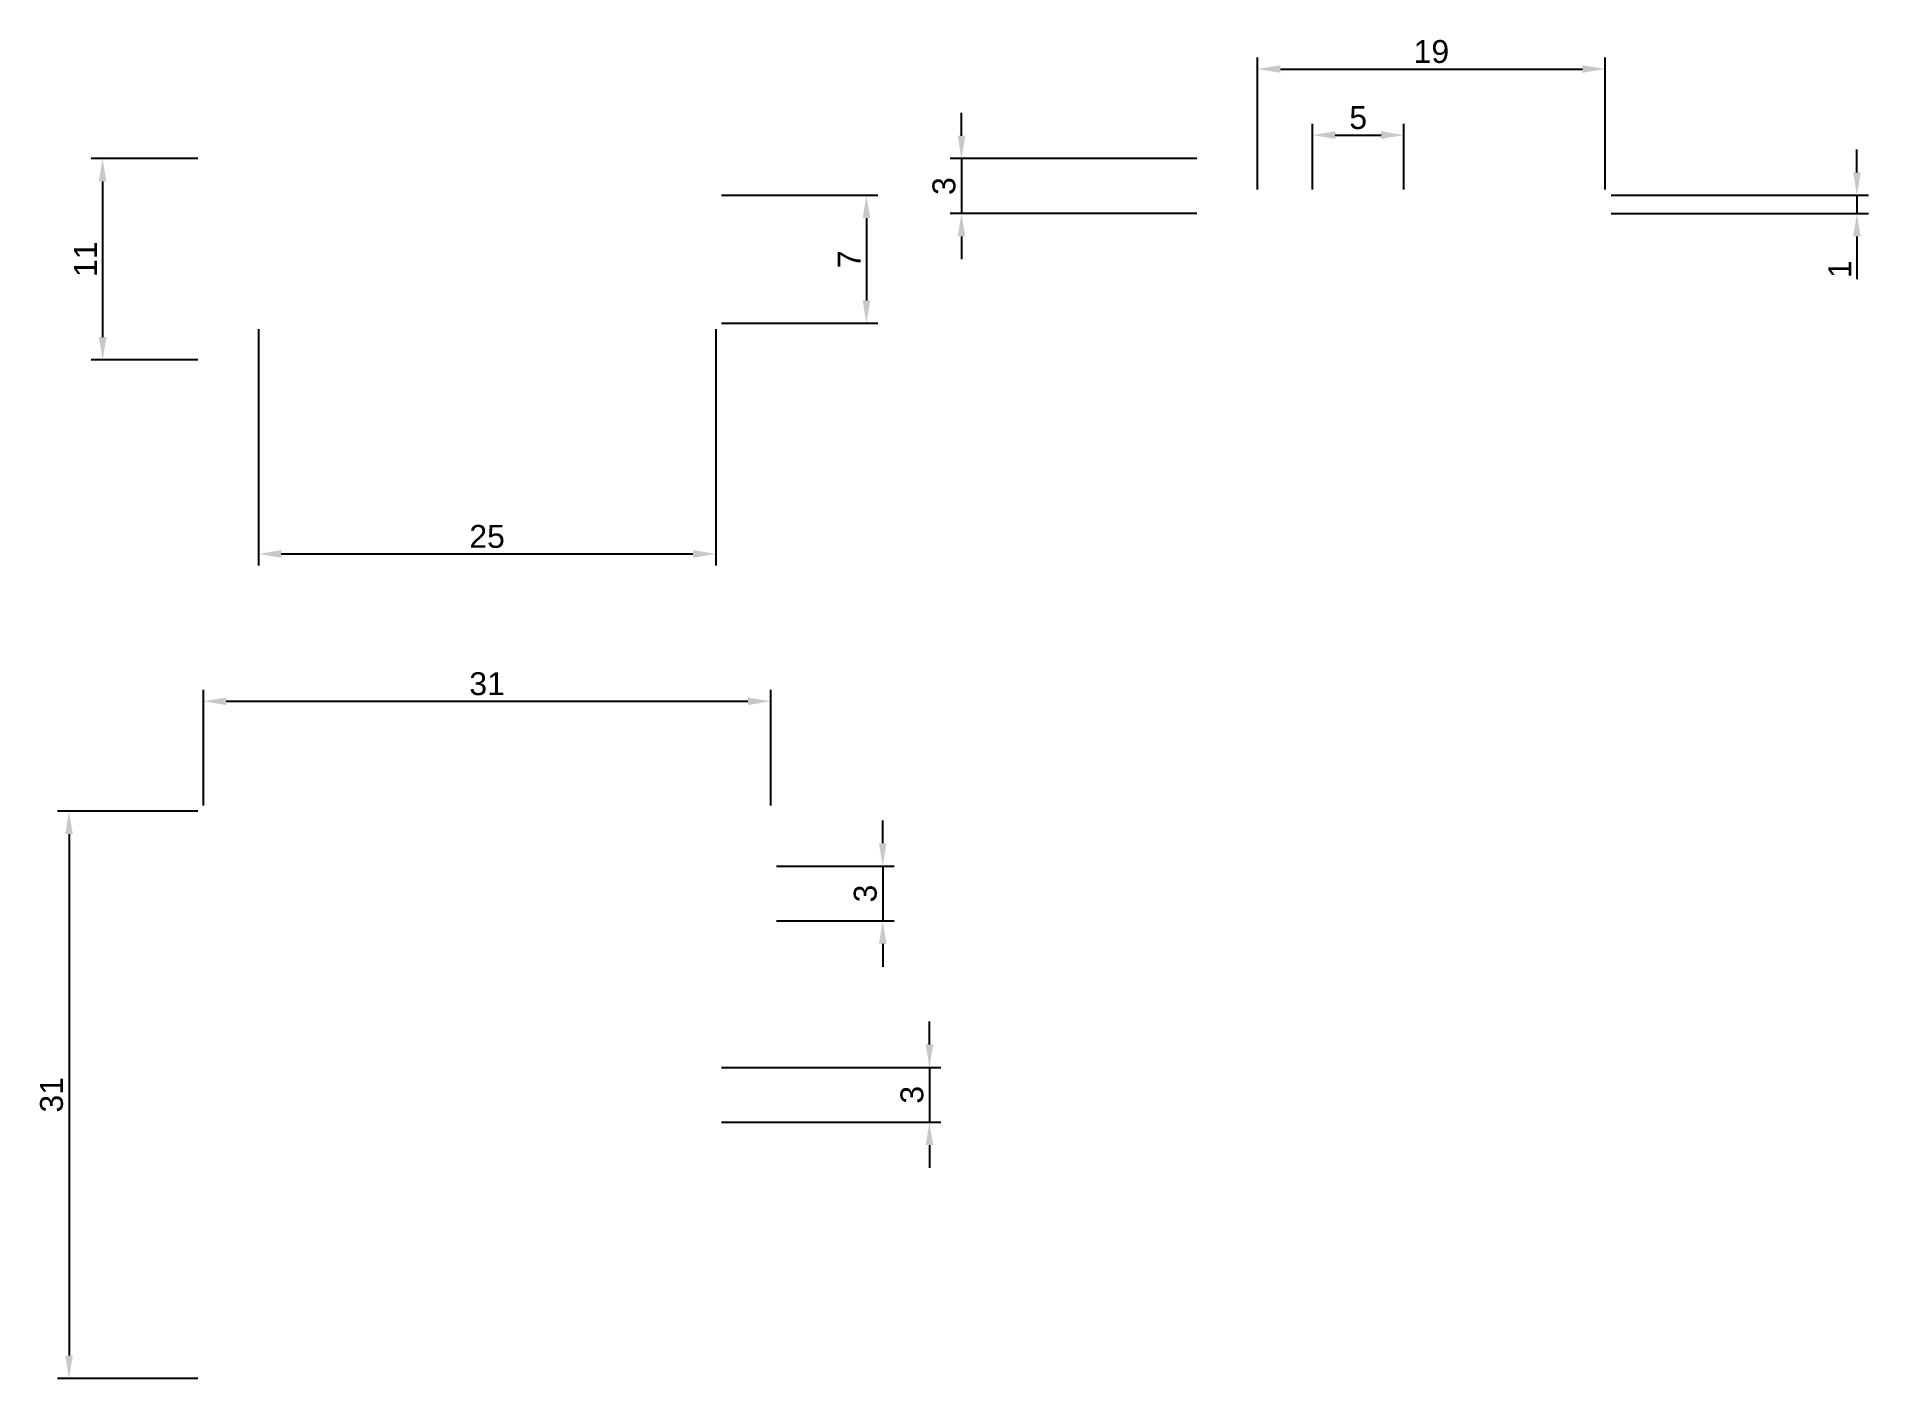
# Paper-space layout '2' of a CAD drawing. Header units: millimetres. Extents: x 14 to 215, y 54 to 200.
import ezdxf

# ---------------------------------------------------------------- set-up
doc = ezdxf.new("R2010")
doc.units = ezdxf.units.MM
doc.styles.get("Standard").update_dxf_attribs({"font": 'arial.ttf'})
doc.dimstyles.new('ISO-25', dxfattribs={"dimtxt": 2.5, "dimasz": 2.5, "dimexe": 1.25, "dimexo": 0.625, "dimtad": 1, "dimtxsty": 'Standard', "dimcen": 2.5, "dimclrd": 1, "dimclre": 1, "dimclrt": 1, "dimadec": 0, "dimazin": 0, "dimtfac": 1, "dimtmove": 0, "dimatfit": 3, "dimfxl": 1, "dimarcsym": 0})

# ---------------------------------------------------------------- blocks, each defined once
blk = doc.blocks.new('*D28')
at = {"color": 1, "lineweight": -2, "transparency": 16777216}
for p, q in [((32.03, 115.72), (16.72, 115.72)), ((17.97, 113.22), (17.97, 56.22)), ((32.03, 53.72), (16.72, 53.72))]:
    blk.add_line(p, q, dxfattribs=at)
at = {"color": 1, "transparency": 16777216}
for points in [[(17.56, 113.22), (18.39, 113.22), (17.97, 115.72)], [(17.56, 56.22), (18.39, 56.22), (17.97, 53.72)]]:
    blk.add_solid(points, dxfattribs=at)
at = {"layer": 'Defpoints', "color": 0, "transparency": 16777216}
for p in [(32.66, 115.72), (17.97, 53.72), (32.66, 53.72)]:
    blk.add_point(p, dxfattribs=at)
at = {"color": 1, "transparency": 16777216, "insert": (16.07, 84.72), "char_height": 2.5, "attachment_point": 5, "rotation": 90}
blk.add_mtext('31', dxfattribs=at)
blk = doc.blocks.new('*D29')
at = {"color": 1, "lineweight": -2, "transparency": 16777216}
for p, q in [((32.66, 116.35), (32.66, 128.99)), ((94.66, 116.35), (94.66, 128.99)), ((35.16, 127.74), (92.16, 127.74))]:
    blk.add_line(p, q, dxfattribs=at)
at = {"color": 1, "transparency": 16777216}
for points in [[(35.16, 128.15), (35.16, 127.32), (32.66, 127.74)], [(92.16, 128.15), (92.16, 127.32), (94.66, 127.74)]]:
    blk.add_solid(points, dxfattribs=at)
at = {"layer": 'Defpoints', "color": 0, "transparency": 16777216}
for p in [(94.66, 127.74), (32.66, 115.72), (94.66, 115.72)]:
    blk.add_point(p, dxfattribs=at)
at = {"color": 1, "transparency": 16777216, "insert": (63.66, 129.64), "char_height": 2.5, "attachment_point": 5}
blk.add_mtext('31', dxfattribs=at)
blk = doc.blocks.new('*D30')
at = {"color": 1, "lineweight": -2, "transparency": 16777216}
for p, q in [((32.03, 187.05), (20.39, 187.05)), ((21.64, 184.55), (21.64, 167.55)), ((32.03, 165.05), (20.39, 165.05))]:
    blk.add_line(p, q, dxfattribs=at)
at = {"color": 1, "transparency": 16777216}
for points in [[(21.23, 184.55), (22.06, 184.55), (21.64, 187.05)], [(21.23, 167.55), (22.06, 167.55), (21.64, 165.05)]]:
    blk.add_solid(points, dxfattribs=at)
at = {"layer": 'Defpoints', "color": 0, "transparency": 16777216}
for p in [(32.66, 187.05), (21.64, 165.05), (32.66, 165.05)]:
    blk.add_point(p, dxfattribs=at)
at = {"color": 1, "transparency": 16777216, "insert": (19.76, 176.05), "char_height": 2.5, "attachment_point": 5, "rotation": 90}
blk.add_mtext('11', dxfattribs=at)
blk = doc.blocks.new('*D31')
at = {"color": 1, "lineweight": -2, "transparency": 16777216}
for p, q in [((147.86, 183.67), (147.86, 198.09)), ((150.36, 196.84), (183.36, 196.84)), ((185.86, 183.67), (185.86, 198.09))]:
    blk.add_line(p, q, dxfattribs=at)
at = {"color": 1, "transparency": 16777216}
for points in [[(150.36, 197.26), (150.36, 196.43), (147.86, 196.84)], [(183.36, 197.26), (183.36, 196.43), (185.86, 196.84)]]:
    blk.add_solid(points, dxfattribs=at)
at = {"layer": 'Defpoints', "color": 0, "transparency": 16777216}
for p in [(185.86, 196.84), (147.86, 183.05), (185.86, 183.05)]:
    blk.add_point(p, dxfattribs=at)
at = {"color": 1, "transparency": 16777216, "insert": (166.86, 198.74), "char_height": 2.5, "attachment_point": 5}
blk.add_mtext('19', dxfattribs=at)
blk = doc.blocks.new('*D32')
at = {"color": 1, "lineweight": -2, "transparency": 16777216}
for p, q in [((106.9, 112.22), (106.9, 114.72)), ((95.28, 109.72), (108.15, 109.72)), ((106.9, 109.72), (106.9, 103.72)), ((95.28, 103.72), (108.15, 103.72)), ((106.9, 101.22), (106.9, 98.72))]:
    blk.add_line(p, q, dxfattribs=at)
at = {"color": 1, "transparency": 16777216}
for points in [[(106.48, 112.22), (107.31, 112.22), (106.9, 109.72)], [(106.48, 101.22), (107.31, 101.22), (106.9, 103.72)]]:
    blk.add_solid(points, dxfattribs=at)
at = {"layer": 'Defpoints', "color": 0, "transparency": 16777216}
for p in [(94.66, 109.72), (94.66, 103.72), (106.9, 103.72)]:
    blk.add_point(p, dxfattribs=at)
at = {"color": 1, "transparency": 16777216, "insert": (105, 106.72), "char_height": 2.5, "attachment_point": 5, "rotation": 90}
blk.add_mtext('3', dxfattribs=at)
blk = doc.blocks.new('*D33')
at = {"color": 1, "lineweight": -2, "transparency": 16777216}
for p, q in [((38.66, 168.42), (38.66, 142.59)), ((88.66, 168.42), (88.66, 142.59)), ((41.16, 143.84), (86.16, 143.84))]:
    blk.add_line(p, q, dxfattribs=at)
at = {"color": 1, "transparency": 16777216}
for points in [[(41.16, 144.26), (41.16, 143.42), (38.66, 143.84)], [(86.16, 144.26), (86.16, 143.42), (88.66, 143.84)]]:
    blk.add_solid(points, dxfattribs=at)
at = {"layer": 'Defpoints', "color": 0, "transparency": 16777216}
for p in [(38.66, 169.05), (88.66, 169.05), (88.66, 143.84)]:
    blk.add_point(p, dxfattribs=at)
at = {"color": 1, "transparency": 16777216, "insert": (63.66, 145.74), "char_height": 2.5, "attachment_point": 5}
blk.add_mtext('25', dxfattribs=at)
blk = doc.blocks.new('*D34')
at = {"color": 1, "lineweight": -2, "transparency": 16777216}
for p, q in [((213.37, 185.55), (213.37, 188.05)), ((186.49, 183.05), (214.62, 183.05)), ((213.37, 183.05), (213.37, 181.05)), ((186.49, 181.05), (214.62, 181.05)), ((213.37, 178.55), (213.37, 173.88))]:
    blk.add_line(p, q, dxfattribs=at)
at = {"color": 1, "transparency": 16777216}
for points in [[(212.95, 185.55), (213.78, 185.55), (213.37, 183.05)], [(212.95, 178.55), (213.78, 178.55), (213.37, 181.05)]]:
    blk.add_solid(points, dxfattribs=at)
at = {"layer": 'Defpoints', "color": 0, "transparency": 16777216}
for p in [(185.86, 183.05), (185.86, 181.05), (213.37, 181.05)]:
    blk.add_point(p, dxfattribs=at)
at = {"color": 1, "transparency": 16777216, "insert": (211.49, 174.96), "char_height": 2.5, "attachment_point": 5, "rotation": 90}
blk.add_mtext('1', dxfattribs=at)
blk = doc.blocks.new('*D35')
at = {"color": 1, "lineweight": -2, "transparency": 16777216}
for p, q in [((115.5, 189.55), (115.5, 192.05)), ((141.24, 187.05), (114.25, 187.05)), ((115.5, 187.05), (115.5, 181.05)), ((141.24, 181.05), (114.25, 181.05)), ((115.5, 178.55), (115.5, 176.05))]:
    blk.add_line(p, q, dxfattribs=at)
at = {"color": 1, "transparency": 16777216}
for points in [[(115.09, 189.55), (115.92, 189.55), (115.5, 187.05)], [(115.09, 178.55), (115.92, 178.55), (115.5, 181.05)]]:
    blk.add_solid(points, dxfattribs=at)
at = {"layer": 'Defpoints', "color": 0, "transparency": 16777216}
for p in [(141.86, 187.05), (115.5, 181.05), (141.86, 181.05)]:
    blk.add_point(p, dxfattribs=at)
at = {"color": 1, "transparency": 16777216, "insert": (113.6, 184.05), "char_height": 2.5, "attachment_point": 5, "rotation": 90}
blk.add_mtext('3', dxfattribs=at)
blk = doc.blocks.new('*D37')
at = {"color": 1, "lineweight": -2, "transparency": 16777216}
for p, q in [((153.86, 183.67), (153.86, 190.87)), ((163.86, 183.67), (163.86, 190.87)), ((156.36, 189.62), (161.36, 189.62))]:
    blk.add_line(p, q, dxfattribs=at)
at = {"color": 1, "transparency": 16777216}
for points in [[(156.36, 190.04), (156.36, 189.21), (153.86, 189.62)], [(161.36, 190.04), (161.36, 189.21), (163.86, 189.62)]]:
    blk.add_solid(points, dxfattribs=at)
at = {"layer": 'Defpoints', "color": 0, "transparency": 16777216}
for p in [(163.86, 189.62), (153.86, 183.05), (163.86, 183.05)]:
    blk.add_point(p, dxfattribs=at)
at = {"color": 1, "transparency": 16777216, "insert": (158.86, 191.52), "char_height": 2.5, "attachment_point": 5}
blk.add_mtext('5', dxfattribs=at)
blk = doc.blocks.new('*D38')
at = {"color": 1, "lineweight": -2, "transparency": 16777216}
for p, q in [((112, 90.22), (112, 92.72)), ((89.28, 87.72), (113.25, 87.72)), ((112, 87.72), (112, 81.72)), ((89.28, 81.72), (113.25, 81.72)), ((112, 79.22), (112, 76.72))]:
    blk.add_line(p, q, dxfattribs=at)
at = {"color": 1, "transparency": 16777216}
for points in [[(111.59, 90.22), (112.42, 90.22), (112, 87.72)], [(111.59, 79.22), (112.42, 79.22), (112, 81.72)]]:
    blk.add_solid(points, dxfattribs=at)
at = {"layer": 'Defpoints', "color": 0, "transparency": 16777216}
for p in [(88.66, 87.72), (88.66, 81.72), (112, 81.72)]:
    blk.add_point(p, dxfattribs=at)
at = {"color": 1, "transparency": 16777216, "insert": (110.1, 84.72), "char_height": 2.5, "attachment_point": 5, "rotation": 90}
blk.add_mtext('3', dxfattribs=at)
blk = doc.blocks.new('*D39')
at = {"color": 1, "lineweight": -2, "transparency": 16777216}
for p, q in [((89.28, 183.05), (106.37, 183.05)), ((105.12, 180.55), (105.12, 171.55)), ((89.28, 169.05), (106.37, 169.05))]:
    blk.add_line(p, q, dxfattribs=at)
at = {"color": 1, "transparency": 16777216}
for points in [[(104.7, 180.55), (105.53, 180.55), (105.12, 183.05)], [(104.7, 171.55), (105.53, 171.55), (105.12, 169.05)]]:
    blk.add_solid(points, dxfattribs=at)
at = {"layer": 'Defpoints', "color": 0, "transparency": 16777216}
for p in [(88.66, 183.05), (88.66, 169.05), (105.12, 169.05)]:
    blk.add_point(p, dxfattribs=at)
at = {"color": 1, "transparency": 16777216, "insert": (103.24, 176.05), "char_height": 2.5, "attachment_point": 5, "rotation": 90}
blk.add_mtext('7', dxfattribs=at)

psp = doc.layouts.new('2')

# ---------------------------------------------------------------- dimensions: what is measured, and where the dimension line sits
for base, p1, p2, picture, middle in [((185.861, 196.842), (147.861, 183.05), (185.861, 183.05), '*D31', (166.861, 198.744)), ((163.861, 189.623), (153.861, 183.05), (163.861, 183.05), '*D37', (158.861, 191.519)), ((88.659, 143.841), (38.659, 169.05), (88.659, 169.05), '*D33', (63.659, 145.743)), ((94.659, 127.737), (32.659, 115.725), (94.659, 115.725), '*D29', (63.659, 129.639))]:
    dim = psp.add_linear_dim(base=base, p1=p1, p2=p2, dimstyle='ISO-25', override={"dimlfac": -0.5})
    dim.commit()
    dim.dimension.update_dxf_attribs({"geometry": picture, "text_midpoint": middle})
for base, p1, p2, picture, middle in [((115.502, 181.05), (141.861, 187.05), (141.861, 181.05), '*D35', (113.6, 184.05)), ((21.644, 165.05), (32.659, 187.05), (32.659, 165.05), '*D30', (19.764, 176.05)), ((213.366, 181.05), (185.861, 183.05), (185.861, 181.05), '*D34', (211.486, 174.964)), ((105.115, 169.05), (88.659, 183.05), (88.659, 169.05), '*D39', (103.24, 176.05)), ((17.973, 53.725), (32.659, 115.725), (32.659, 53.725), '*D28', (16.07, 84.725)), ((106.898, 103.725), (94.659, 109.725), (94.659, 103.725), '*D32', (104.996, 106.725)), ((112.002, 81.725), (88.659, 87.725), (88.659, 81.725), '*D38', (110.099, 84.725))]:
    dim = psp.add_linear_dim(base=base, p1=p1, p2=p2, angle=90, dimstyle='ISO-25', override={"dimlfac": -0.5})
    dim.commit()
    dim.dimension.update_dxf_attribs({"geometry": picture, "text_midpoint": middle})

doc.saveas('drawing.dxf')
